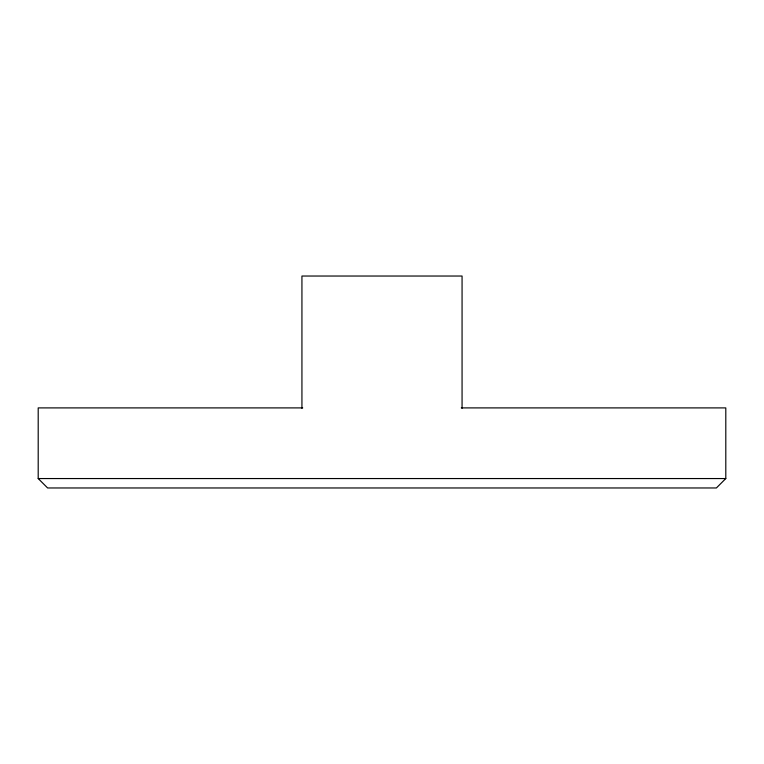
<?xml version="1.0" encoding="UTF-8"?>
<svg xmlns="http://www.w3.org/2000/svg" width="764" height="764" viewBox="0 0 764 764"><rect width="100%" height="100%" fill="white"/><g stroke="black" fill="none" stroke-linecap="round" stroke-linejoin="round"><path stroke-width="1.15" d="M461.275 407.9L725.8 407.9L725.8 478.55L716.384 487.967L47.616 487.967L38.2 478.55L38.2 407.9L302.725 407.9M38.2 478.55L725.8 478.55M462.067 408.262L462.067 276.033L301.933 276.033L301.933 408.262"/></g></svg>
